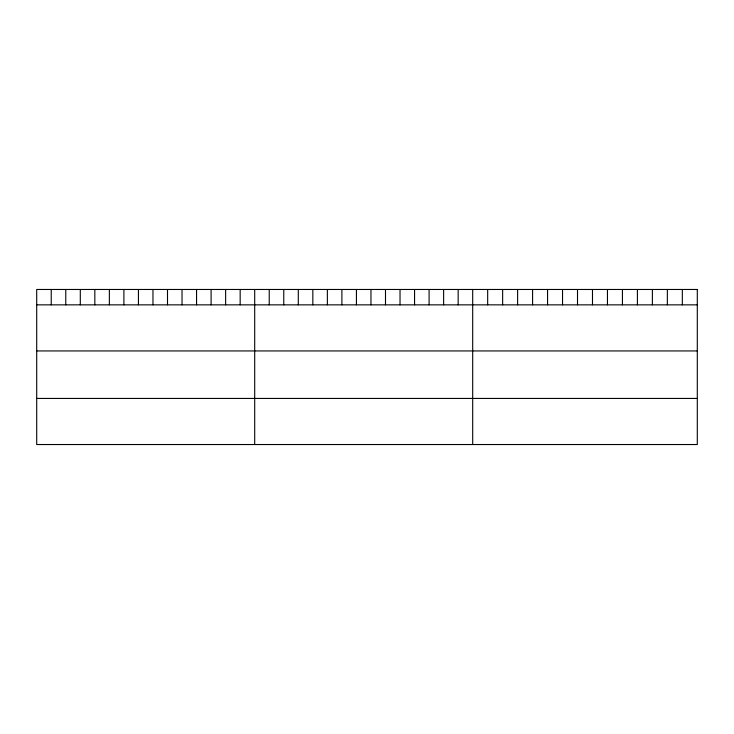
<?xml version="1.0" encoding="UTF-8"?>
<svg xmlns="http://www.w3.org/2000/svg" width="734" height="734" viewBox="0 0 734 734"><rect width="100%" height="100%" fill="white"/><g stroke="black" fill="none" stroke-linecap="round" stroke-linejoin="round"><path stroke-width="1.1" d="M36.7 304.849L697.3 304.849M36.7 350.944L697.3 350.944M36.7 398.434L697.3 398.434M682.326 289.471L682.326 304.849M667.353 289.471L667.353 304.849M652.379 289.471L652.379 304.849M637.406 289.471L637.406 304.849M622.432 289.471L622.432 304.849M607.458 289.471L607.458 304.849M592.485 289.471L592.485 304.849M577.511 289.471L577.511 304.849M562.538 289.471L562.538 304.849M547.564 289.471L547.564 304.849M532.59 289.471L532.59 304.849M517.617 289.471L517.617 304.849M502.643 289.471L502.643 304.849M487.67 289.471L487.67 304.849M472.696 289.471L472.696 444.529M458.163 289.471L458.163 304.849M443.63 289.471L443.63 304.849M429.096 289.471L429.096 304.849M414.563 289.471L414.563 304.849M400.03 289.471L400.03 304.849M385.497 289.471L385.497 304.849M370.964 289.471L370.964 304.849M356.43 289.471L356.43 304.849M341.897 289.471L341.897 304.849M327.364 289.471L327.364 304.849M312.831 289.471L312.831 304.849M298.298 289.471L298.298 304.849M283.764 289.471L283.764 304.849M269.231 289.471L269.231 304.849M254.698 289.471L254.698 444.529M240.165 289.471L240.165 304.849M225.632 289.471L225.632 304.849M211.098 289.471L211.098 304.849M196.565 289.471L196.565 304.849M182.032 289.471L182.032 304.849M167.499 289.471L167.499 304.849M152.966 289.471L152.966 304.849M138.432 289.471L138.432 304.849M123.899 289.471L123.899 304.849M109.366 289.471L109.366 304.849M94.833 289.471L94.833 304.849M80.3 289.471L80.3 304.849M65.766 289.471L65.766 304.849M51.233 289.471L51.233 304.849M697.3 289.471L36.7 289.471L36.7 444.529L697.3 444.529L697.3 289.471"/></g></svg>
